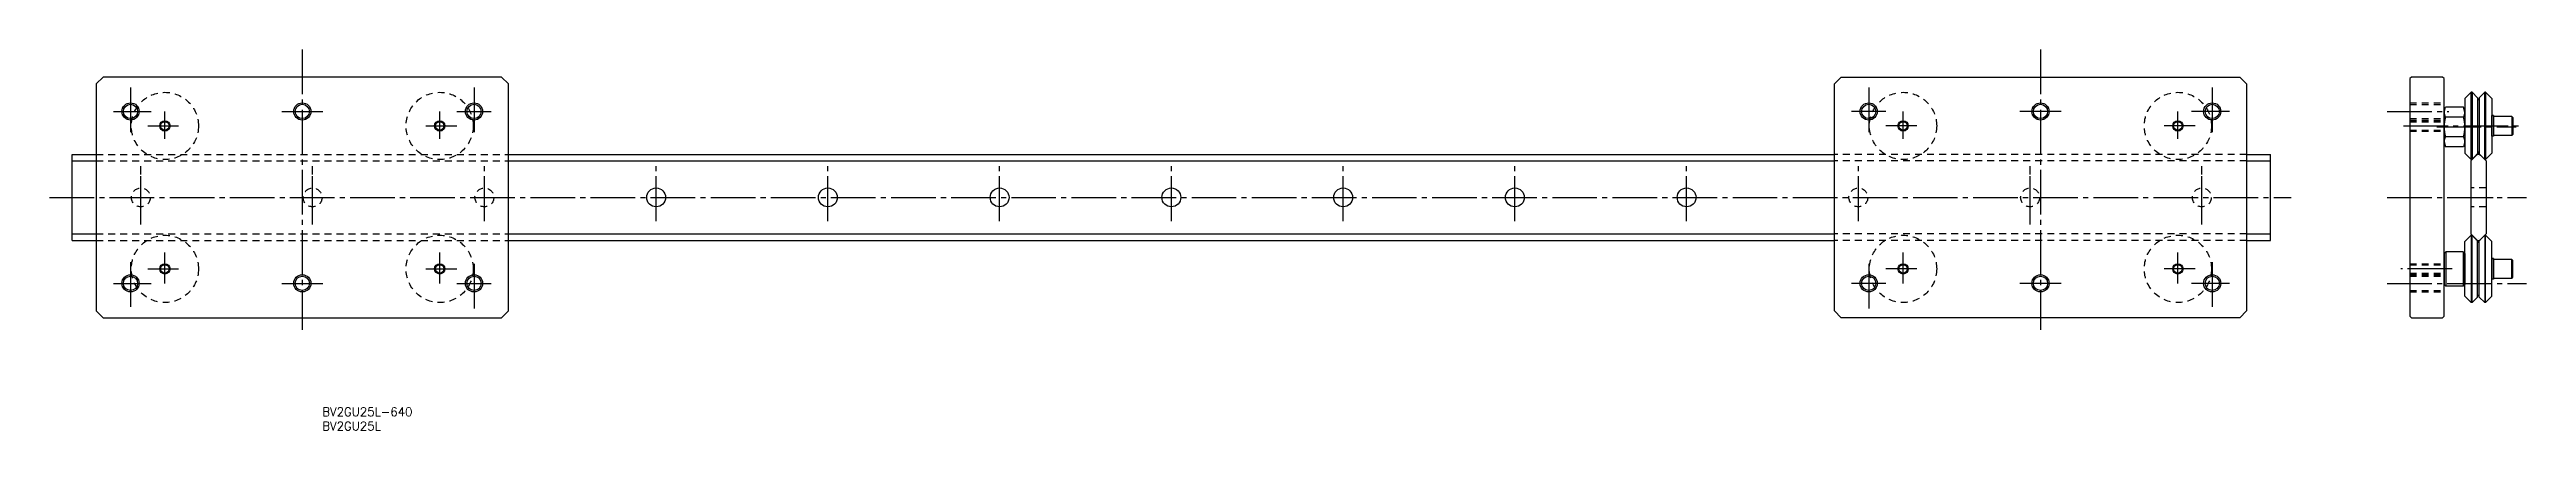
# Model space of a CAD drawing. Extents: x -462 to 259, y 3679 to 3790.
import ezdxf

# ---------------------------------------------------------------- set-up
doc = ezdxf.new("R2010")
doc.units = 0
doc.linetypes.add('CENTER', pattern=[17.5, 13, -1.5, 1.5, -1.5])
doc.linetypes.add('DASHED', pattern=[3.5, 2, -1.5])
doc.layers.get('0').update_dxf_attribs({"linetype": 'CONTINUOUS'})
doc.layers.add('CENTER', color=1, linetype='CENTER')
doc.styles.get("Standard").update_dxf_attribs({"font": 'txt.shx', "bigfont": '@extfont2.shx'})

msp = doc.modelspace()

# ---------------------------------------------------------------- linework, layer by layer
at = {"color": 7, "linetype": 'CONTINUOUS'}
for p, q in [((-446.61, 3782.25), (-448.61, 3780.25)), ((-448.61, 3780.25), (-448.61, 3714.25)), ((-330.61, 3782.25), (-446.61, 3782.25)), ((-328.61, 3780.25), (-330.61, 3782.25)), ((-328.61, 3714.25), (-328.61, 3780.25)), ((57.42, 3780.25), (59.42, 3782.25)), ((57.42, 3714.25), (57.42, 3780.25)), ((59.42, 3782.25), (175.42, 3782.25)), ((175.42, 3782.25), (177.42, 3780.25)), ((177.42, 3780.25), (177.42, 3714.25)), ((225.42, 3782.25), (224.92, 3781.81)), ((224.92, 3781.81), (224.92, 3712.68)), ((234.42, 3782.25), (225.42, 3782.25)), ((234.92, 3781.81), (234.42, 3782.25)), ((234.92, 3712.68), (234.92, 3781.81)), ((234.92, 3772.07), (235.3, 3773.51)), ((234.92, 3772.07), (234.92, 3763.4)), ((240.59, 3773.51), (235.3, 3773.51)), ((240.98, 3772.07), (240.59, 3773.51)), ((242.83, 3777.82), (240.98, 3775.97)), ((240.98, 3775.97), (240.98, 3760.12)), ((242.83, 3758.26), (242.83, 3777.82)), ((243.06, 3777.82), (242.83, 3777.82)), ((243.06, 3777.82), (243.06, 3758.26)), ((244.66, 3776.22), (243.06, 3777.82)), ((244.66, 3776.22), (244.66, 3759.86)), ((244.66, 3776.22), (244.66, 3759.86)), ((245.17, 3776.22), (246.77, 3777.82)), ((245.17, 3776.22), (245.17, 3759.86)), ((245.17, 3776.22), (245.17, 3759.86)), ((246.77, 3758.26), (246.77, 3777.82)), ((247, 3777.82), (246.77, 3777.82)), ((247, 3777.82), (247, 3758.26)), ((247, 3777.82), (248.85, 3775.97)), ((248.85, 3775.97), (248.85, 3760.12)), ((248.85, 3775.97), (248.85, 3760.12)), ((240.59, 3770.62), (235.3, 3770.62)), ((240.59, 3764.86), (235.3, 3764.86)), ((241.26, 3768.04), (241.26, 3768.04)), ((248.85, 3765.04), (248.85, 3771.04)), ((248.85, 3771.04), (249.35, 3771.04)), ((249.35, 3771.04), (248.85, 3771.04)), ((249.35, 3765.04), (248.85, 3765.04)), ((249.35, 3765.04), (248.85, 3765.04)), ((249.35, 3771.04), (249.35, 3765.04)), ((249.35, 3771.04), (249.35, 3770.79)), ((249.35, 3770.79), (249.35, 3765.29)), ((254.62, 3770.79), (249.35, 3770.79)), ((254.62, 3765.29), (249.35, 3765.29)), ((249.35, 3765.04), (249.35, 3765.29)), ((254.62, 3770.79), (254.62, 3765.29)), ((254.62, 3770.79), (254.92, 3770.49)), ((254.62, 3765.29), (254.92, 3765.59)), ((254.92, 3770.49), (254.92, 3765.59)), ((-455.6, 3759.75), (-448.61, 3759.75)), ((-455.6, 3734.75), (-455.6, 3759.75)), ((-455.6, 3757.87), (-448.61, 3757.87)), ((-328.61, 3759.75), (57.42, 3759.75)), ((-328.61, 3757.87), (57.42, 3757.87)), ((177.42, 3759.75), (184.4, 3759.75)), ((177.42, 3757.87), (184.4, 3757.87)), ((184.4, 3734.75), (184.4, 3759.75)), ((234.92, 3763.4), (235.3, 3761.97)), ((240.6, 3761.97), (235.3, 3761.97)), ((240.98, 3763.4), (240.6, 3761.97)), ((242.83, 3758.26), (240.98, 3760.12)), ((244.28, 3759.49), (242.67, 3757.87)), ((242.67, 3757.87), (242.67, 3736.63)), ((243.06, 3758.26), (242.83, 3758.26)), ((244.92, 3760.12), (243.06, 3758.26)), ((244.92, 3760.12), (246.77, 3758.26)), ((244.92, 3759.18), (244.92, 3759.18)), ((244.92, 3759.18), (244.92, 3759.18)), ((245.55, 3759.49), (247.17, 3757.87)), ((247, 3758.26), (246.77, 3758.26)), ((247, 3758.26), (248.85, 3760.12)), ((247.17, 3757.87), (247.17, 3736.63)), ((-455.6, 3736.68), (-448.61, 3736.68)), ((-328.61, 3736.68), (57.42, 3736.68)), ((177.42, 3736.68), (184.4, 3736.68)), ((242.83, 3736.23), (240.98, 3734.38)), ((244.28, 3735.01), (242.67, 3736.63)), ((242.83, 3736.23), (242.83, 3716.67)), ((243.06, 3736.23), (242.83, 3736.23)), ((244.92, 3734.38), (243.06, 3736.23)), ((243.06, 3716.67), (243.06, 3736.23)), ((244.92, 3734.38), (246.77, 3736.23)), ((244.92, 3735.32), (244.92, 3735.32)), ((245.55, 3735.01), (247.17, 3736.63)), ((246.77, 3736.23), (246.77, 3716.67)), ((247, 3736.23), (246.77, 3736.23)), ((247, 3736.23), (248.85, 3734.38)), ((247, 3716.67), (247, 3736.23)), ((-455.6, 3734.75), (-448.61, 3734.75)), ((-328.61, 3734.75), (57.42, 3734.75)), ((177.42, 3734.75), (184.4, 3734.75)), ((235.42, 3731.45), (234.92, 3730.95)), ((234.92, 3730.95), (234.92, 3721.95)), ((240.48, 3731.45), (235.42, 3731.45)), ((235.42, 3731.45), (235.42, 3721.45)), ((240.48, 3731.45), (240.48, 3721.45)), ((240.98, 3730.95), (240.48, 3731.45)), ((240.98, 3718.53), (240.98, 3734.38)), ((240.98, 3730.95), (240.98, 3721.95)), ((244.66, 3718.27), (244.66, 3734.63)), ((244.66, 3718.27), (244.66, 3734.63)), ((245.17, 3718.27), (245.17, 3734.63)), ((245.17, 3718.27), (245.17, 3734.63)), ((248.85, 3718.53), (248.85, 3734.38)), ((248.85, 3718.53), (248.85, 3734.38)), ((248.85, 3723.45), (248.85, 3729.45)), ((248.85, 3729.45), (249.35, 3729.45)), ((249.35, 3729.45), (248.85, 3729.45)), ((249.35, 3729.45), (249.35, 3723.45)), ((249.35, 3729.45), (249.35, 3729.2)), ((249.35, 3723.7), (249.35, 3729.2)), ((254.62, 3729.2), (249.35, 3729.2)), ((254.62, 3723.7), (254.62, 3729.2)), ((254.62, 3729.2), (254.92, 3728.9)), ((254.92, 3724), (254.92, 3728.9)), ((235.42, 3721.45), (234.92, 3721.95)), ((240.48, 3721.45), (235.42, 3721.45)), ((240.48, 3721.45), (240.98, 3721.95)), ((249.35, 3723.45), (248.85, 3723.45)), ((249.35, 3723.45), (248.85, 3723.45)), ((254.62, 3723.7), (249.35, 3723.7)), ((249.35, 3723.45), (249.35, 3723.7)), ((254.62, 3723.7), (254.92, 3724)), ((-448.61, 3714.25), (-446.61, 3712.25)), ((-330.61, 3712.25), (-328.61, 3714.25)), ((59.42, 3712.25), (57.42, 3714.25)), ((177.42, 3714.25), (175.42, 3712.25)), ((242.83, 3716.67), (240.98, 3718.53)), ((243.06, 3716.67), (242.83, 3716.67)), ((244.66, 3718.27), (243.06, 3716.67)), ((245.17, 3718.27), (246.77, 3716.67)), ((247, 3716.67), (246.77, 3716.67)), ((247, 3716.67), (248.85, 3718.53)), ((-446.61, 3712.25), (-330.61, 3712.25)), ((175.42, 3712.25), (59.42, 3712.25)), ((224.92, 3712.68), (225.42, 3712.25)), ((225.42, 3712.25), (234.42, 3712.25)), ((234.42, 3712.25), (234.92, 3712.68))]:
    msp.add_line(p, q, dxfattribs=at)
at = {"color": 3, "linetype": 'DASHED'}
for p, q in [((224.92, 3774.75), (234.92, 3774.75)), ((224.92, 3774.31), (234.92, 3774.31)), ((224.92, 3770.18), (234.91, 3770.18)), ((224.92, 3769.75), (234.91, 3769.75)), ((224.92, 3769.54), (234.91, 3769.54)), ((224.92, 3769.27), (234.91, 3769.27)), ((224.92, 3766.81), (234.95, 3766.81)), ((224.92, 3766.54), (234.91, 3766.54)), ((-448.61, 3759.75), (-328.61, 3759.75)), ((-448.61, 3757.87), (-328.61, 3757.87)), ((177.42, 3759.75), (57.42, 3759.75)), ((177.42, 3757.87), (57.42, 3757.87)), ((247.17, 3750), (242.67, 3750)), ((247.17, 3744.5), (242.67, 3744.5)), ((-448.61, 3736.68), (-328.61, 3736.68)), ((177.42, 3736.68), (57.42, 3736.68)), ((-448.61, 3734.75), (-328.61, 3734.75)), ((177.42, 3734.75), (57.42, 3734.75)), ((224.92, 3727.95), (234.91, 3727.95)), ((224.92, 3727.68), (234.91, 3727.68)), ((224.92, 3725.22), (234.92, 3725.22)), ((224.92, 3724.95), (234.91, 3724.95)), ((224.92, 3724.75), (234.92, 3724.75)), ((224.92, 3724.31), (234.92, 3724.31)), ((224.92, 3720.18), (234.92, 3720.18)), ((224.92, 3719.75), (234.92, 3719.75))]:
    msp.add_line(p, q, dxfattribs=at)
at = {"color": 3, "linetype": 'CONTINUOUS'}
for p, q in [((244.92, 3760.12), (244.28, 3759.49)), ((244.92, 3760.12), (245.55, 3759.49)), ((244.92, 3734.38), (244.28, 3735.01)), ((244.92, 3734.38), (245.55, 3735.01))]:
    msp.add_line(p, q, dxfattribs=at)
at = {"color": 3}
for centre, radius in [((-438.61, 3772.25), 2.5), ((-388.61, 3772.25), 2.5), ((-338.61, 3772.25), 2.5), ((67.42, 3772.25), 2.5), ((117.42, 3772.25), 2.5), ((167.42, 3772.25), 2.5), ((-428.61, 3768.04), 1.5), ((-348.61, 3768.04), 1.5), ((77.42, 3768.04), 1.5), ((157.42, 3768.04), 1.5), ((-438.61, 3722.25), 2.5), ((-428.61, 3726.45), 1.5), ((-388.61, 3722.25), 2.5), ((-348.61, 3726.45), 1.5), ((-338.61, 3722.25), 2.5), ((67.42, 3722.25), 2.5), ((77.42, 3726.45), 1.5), ((117.42, 3722.25), 2.5), ((157.42, 3726.45), 1.5), ((167.42, 3722.25), 2.5)]:
    msp.add_circle(centre, radius, dxfattribs=at)
at = {"color": 7, "linetype": 'CONTINUOUS'}
for centre, radius in [((-438.61, 3772.25), 2.07), ((-388.61, 3772.25), 2.07), ((-338.61, 3772.25), 2.07), ((67.42, 3772.25), 2.07), ((117.42, 3772.25), 2.07), ((167.42, 3772.25), 2.07), ((-428.61, 3768.04), 1.23), ((-348.61, 3768.04), 1.23), ((77.42, 3768.04), 1.23), ((157.42, 3768.04), 1.23), ((-285.6, 3747.25), 2.75), ((-235.6, 3747.25), 2.75), ((-185.6, 3747.25), 2.75), ((-135.6, 3747.25), 2.75), ((-85.6, 3747.25), 2.75), ((-35.6, 3747.25), 2.75), ((14.4, 3747.25), 2.75), ((-438.61, 3722.25), 2.07), ((-428.61, 3726.45), 1.23), ((-388.61, 3722.25), 2.07), ((-348.61, 3726.45), 1.23), ((-338.61, 3722.25), 2.07), ((67.42, 3722.25), 2.07), ((77.42, 3726.45), 1.23), ((117.42, 3722.25), 2.07), ((157.42, 3726.45), 1.23), ((167.42, 3722.25), 2.07)]:
    msp.add_circle(centre, radius, dxfattribs=at)
at = {"color": 3, "linetype": 'DASHED'}
for centre, radius in [((-428.61, 3768.04), 9.78), ((-348.61, 3768.04), 9.78), ((77.42, 3768.04), 9.78), ((157.42, 3768.04), 9.78), ((-435.6, 3747.25), 2.75), ((-385.6, 3747.25), 2.75), ((-335.6, 3747.25), 2.75), ((64.4, 3747.25), 2.75), ((114.4, 3747.25), 2.75), ((164.4, 3747.25), 2.75), ((-428.61, 3726.45), 9.78), ((-348.61, 3726.45), 9.78), ((77.42, 3726.45), 9.78), ((157.42, 3726.45), 9.78)]:
    msp.add_circle(centre, radius, dxfattribs=at)
at = {"color": 7, "linetype": 'CONTINUOUS'}
for centre, radius, start, end in [((237.8, 3772.07), 2.89, 180, 210), ((238.09, 3772.07), 2.89, 330, 0), ((244.92, 3775.97), 0.254, 180, 0), ((245.85, 3767.74), 10.93, 164.71566, 195.28434), ((237.82, 3763.41), 2.9, 150.0726, 180.24406), ((230.04, 3767.74), 10.93, 344.71566, 15.28434), ((238.7, 3763.58), 2.28, 355.53613, 34.14722), ((244.92, 3758.85), 0.893, 45, 135), ((244.92, 3760.12), 0.254, 0, 180), ((244.92, 3735.64), 0.893, 225, 315), ((244.92, 3734.38), 0.254, 180, 0), ((244.92, 3718.53), 0.254, 0, 180)]:
    msp.add_arc(centre, radius, start, end, dxfattribs=at)
at = {"layer": 'CENTER', "color": 1, "linetype": 'CENTER'}
for p, q in [((-388.61, 3790.25), (-388.61, 3708.73)), ((117.42, 3790.25), (117.42, 3708.73)), ((-438.61, 3779.25), (-438.61, 3764.95)), ((-338.61, 3779.25), (-338.61, 3764.8)), ((67.42, 3779.25), (67.42, 3764.8)), ((167.42, 3779.25), (167.42, 3764.95)), ((-443.61, 3772.25), (-432.61, 3772.25)), ((-428.61, 3764.28), (-428.61, 3772.25)), ((-394.61, 3772.25), (-382.61, 3772.25)), ((-348.61, 3764.25), (-348.61, 3772.25)), ((-343.61, 3772.25), (-333.61, 3772.25)), ((72.42, 3772.25), (62.42, 3772.25)), ((77.42, 3764.25), (77.42, 3772.25)), ((123.42, 3772.25), (111.42, 3772.25)), ((157.42, 3764.28), (157.42, 3772.25)), ((172.42, 3772.25), (161.42, 3772.25)), ((218.36, 3772.25), (236.29, 3772.25)), ((-433.61, 3768.04), (-424.61, 3768.04)), ((-352.61, 3768.04), (-343.61, 3768.04)), ((81.42, 3768.04), (72.42, 3768.04)), ((162.42, 3768.04), (153.42, 3768.04)), ((223.06, 3768.04), (257.23, 3768.04)), ((232.76, 3767.74), (255.9, 3767.74)), ((-435.6, 3740.38), (-435.6, 3757.49)), ((-385.6, 3740.38), (-385.6, 3757.49)), ((-335.6, 3740.38), (-335.6, 3757.49)), ((-285.6, 3740.38), (-285.6, 3757.49)), ((-235.6, 3740.38), (-235.6, 3757.49)), ((-185.6, 3740.38), (-185.6, 3757.49)), ((-135.6, 3740.38), (-135.6, 3757.49)), ((-85.6, 3740.38), (-85.6, 3757.49)), ((-35.6, 3740.38), (-35.6, 3757.49)), ((14.4, 3740.38), (14.4, 3757.49)), ((64.4, 3740.38), (64.4, 3757.49)), ((114.4, 3740.38), (114.4, 3757.49)), ((164.4, 3740.38), (164.4, 3757.49)), ((-435.6, 3739.38), (-435.6, 3756.38)), ((-385.6, 3739.38), (-385.6, 3756.38)), ((114.4, 3739.38), (114.4, 3756.38)), ((164.4, 3739.38), (164.4, 3756.38)), ((-462.19, 3747.25), (190.44, 3747.25)), ((218.36, 3747.25), (258.9, 3747.25)), ((240.67, 3747.25), (249.17, 3747.25)), ((-438.61, 3728.44), (-438.61, 3714.25)), ((-428.61, 3722.25), (-428.61, 3731.25)), ((-348.61, 3722.25), (-348.61, 3731.25)), ((77.42, 3722.25), (77.42, 3731.25)), ((157.42, 3722.25), (157.42, 3731.25)), ((167.42, 3728.44), (167.42, 3714.25)), ((-443.61, 3722.25), (-432.61, 3722.25)), ((-433.61, 3726.45), (-424.61, 3726.45)), ((-394.61, 3722.25), (-382.61, 3722.25)), ((-352.61, 3726.45), (-343.61, 3726.45)), ((-343.61, 3722.25), (-333.61, 3722.25)), ((-338.61, 3727.95), (-338.61, 3714.25)), ((72.42, 3722.25), (62.42, 3722.25)), ((67.42, 3727.95), (67.42, 3714.25)), ((81.42, 3726.45), (72.42, 3726.45)), ((123.42, 3722.25), (111.42, 3722.25)), ((162.42, 3726.45), (153.42, 3726.45)), ((172.42, 3722.25), (161.42, 3722.25)), ((218.36, 3722.25), (258.9, 3722.25)), ((237.3, 3726.45), (222.3, 3726.45))]:
    msp.add_line(p, q, dxfattribs=at)

# ---------------------------------------------------------------- texts
at = {"color": 7, "linetype": 'CONTINUOUS'}
for s, p in [('BV2GU25L-640', (-382.79, 3683.63)), ('BV2GU25L', (-382.79, 3679.47))]:
    msp.add_text(s, height=2.5, dxfattribs=at).set_placement(p)

doc.saveas('drawing.dxf')
